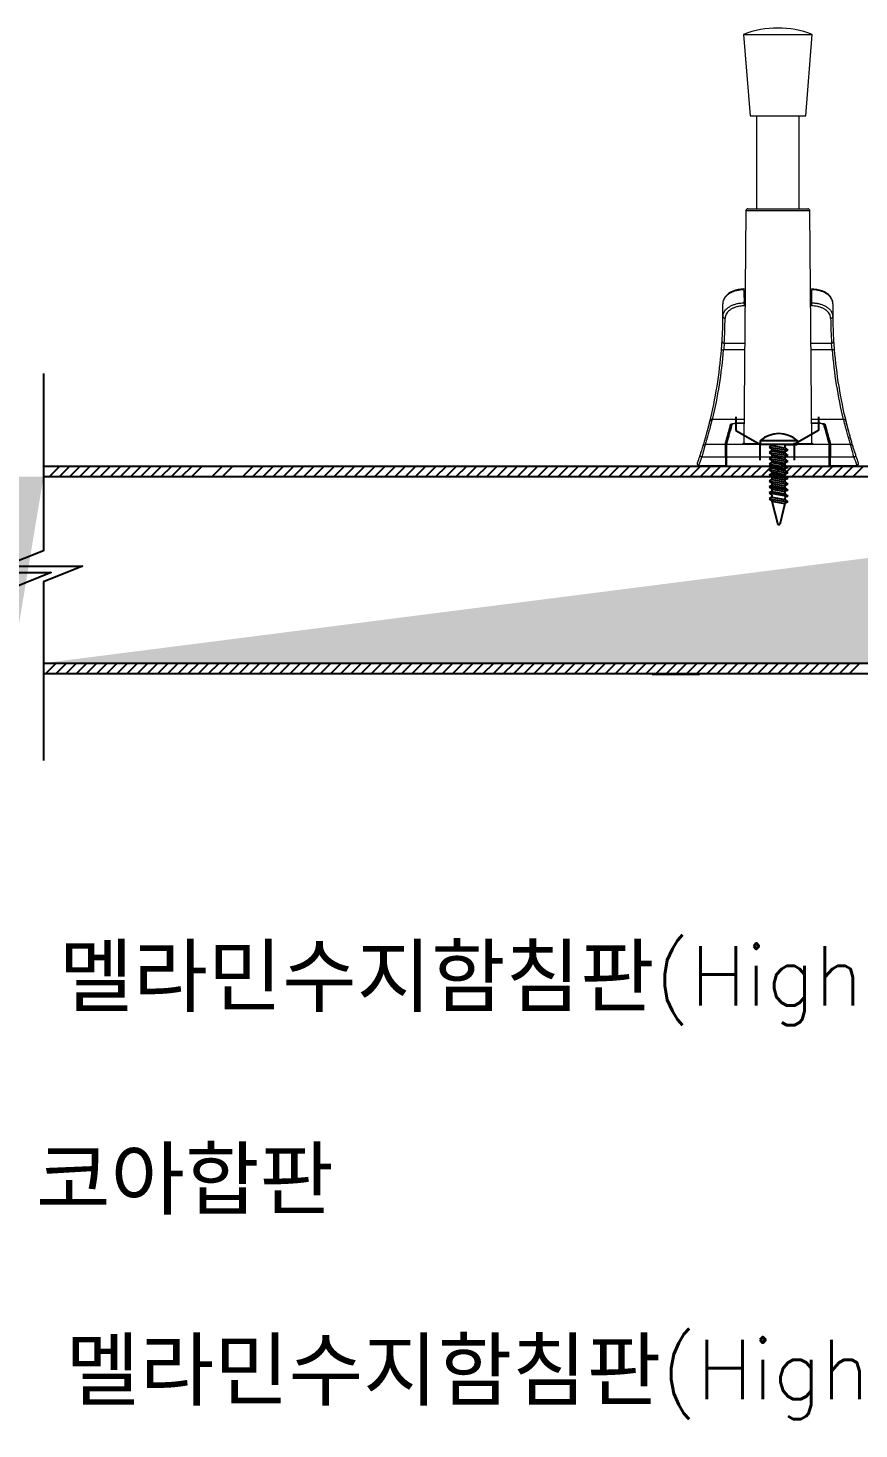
# Model space of a CAD drawing. Header units: millimetres. Extents: x 185 to 16542, y 250 to 5700.
# Drawn here: x 2098 to 2560, y 1120 to 1899 of the extents above; entities that cross this region are included whole.
import ezdxf

# ---------------------------------------------------------------- set-up
doc = ezdxf.new("R2010")
doc.units = ezdxf.units.MM
for name, color, linetype in [('COL', 2, 'Continuous'), ('D', 3, 'Continuous'), ('DIM', 7, 'Continuous'), ('HATC', 1, 'Continuous')]:
    doc.layers.add(name, color=color, linetype=linetype)
doc.styles.get("Standard").update_dxf_attribs({"font": 'txt.shx'})

# ---------------------------------------------------------------- blocks, each defined once
blk = doc.blocks.new('NASA')
at = {"color": 3, "ltscale": 0.2}
for p, q in [((352948.7, 11676), (352809.8, 11676)), ((352809.8, 11674.2), (352809.8, 11666.7)), ((352944.7, 11662.7), (352813.8, 11662.7)), ((352853.7, 11658), (352843.4, 11652.9)), ((352843.4, 11652.9), (352853.7, 11644)), ((352853.7, 11638.3), (352843.4, 11633.1)), ((352843.4, 11633.1), (352853.7, 11624.3)), ((352853.7, 11662.7), (352853.7, 11658)), ((352853.7, 11644), (352853.7, 11638.3)), ((352902, 11662.7), (352902, 11649.5)), ((352902, 11649.5), (352912.3, 11640.7)), ((352912.3, 11640.7), (352902, 11635.5)), ((352902, 11635.5), (352902, 11629.8)), ((352902, 11629.8), (352912.3, 11621)), ((352948.7, 11674.2), (352948.7, 11666.7)), ((352853.7, 11616), (352843.4, 11610.9)), ((352843.4, 11610.9), (352853.7, 11602)), ((352853.7, 11595), (352843.4, 11589.8)), ((352843.4, 11589.8), (352853.7, 11581)), ((352853.7, 11624.3), (352853.7, 11616)), ((352853.7, 11602), (352853.7, 11595)), ((352853.7, 11581), (352853.7, 11574)), ((352912.3, 11621), (352902, 11615.8)), ((352902, 11615.8), (352902, 11607.5)), ((352902, 11607.5), (352912.3, 11598.7)), ((352912.3, 11598.7), (352902, 11593.5)), ((352902, 11593.5), (352902, 11586.5)), ((352902, 11586.5), (352912.3, 11577.6)), ((352912.3, 11577.6), (352902, 11572.5)), ((352853.7, 11574), (352843.4, 11568.9)), ((352843.4, 11568.9), (352853.7, 11560)), ((352853.7, 11553.9), (352843.4, 11548.7)), ((352843.4, 11548.7), (352853.7, 11539.9)), ((352853.7, 11532), (352843.4, 11526.8)), ((352843.4, 11526.8), (352853.7, 11518)), ((352853.7, 11560), (352853.7, 11553.9)), ((352853.7, 11539.9), (352853.7, 11532)), ((352902, 11572.5), (352902, 11565.5)), ((352902, 11565.5), (352912.3, 11556.7)), ((352912.3, 11556.7), (352902, 11551.5)), ((352902, 11551.5), (352902, 11545.4)), ((352902, 11545.4), (352912.3, 11536.5)), ((352912.3, 11536.5), (352902, 11531.4)), ((352902, 11531.4), (352902, 11523.5)), ((352902, 11523.5), (352912.3, 11514.7)), ((352853.7, 11510.2), (352843.4, 11505)), ((352843.4, 11505), (352912.3, 11492.9)), ((352843.4, 11505), (352853.7, 11496.2)), ((352843.4, 11505), (352912.3, 11492.9)), ((352853.7, 11488.4), (352843.4, 11483.2)), ((352843.4, 11483.2), (352853.7, 11474.4)), ((352853.7, 11518), (352853.7, 11510.2)), ((352853.7, 11496.2), (352853.7, 11488.4)), ((352853.7, 11474.4), (352853.7, 11466.5)), ((352912.3, 11514.7), (352902, 11509.5)), ((352902, 11509.5), (352902, 11501.7)), ((352902, 11501.7), (352912.3, 11492.9)), ((352912.3, 11492.9), (352902, 11487.7)), ((352902, 11487.7), (352902, 11479.8)), ((352902, 11479.8), (352912.3, 11471)), ((352912.3, 11471), (352902, 11465.8)), ((352853.7, 11466.5), (352843.4, 11461.3)), ((352843.4, 11461.3), (352853.7, 11452.5)), ((352853.7, 11452.5), (352874.9, 11365.8)), ((352902, 11444), (352883.5, 11365.8)), ((352902, 11465.8), (352902, 11458)), ((352902, 11458), (352912.3, 11449.2)), ((352912.3, 11449.2), (352902, 11444)), ((352874.9, 11365.8), (352883.5, 11365.8))]:
    blk.add_line(p, q, dxfattribs=at)
at = {"color": 6, "ltscale": 0.2}
for p, q in [((352843.4, 11652.9), (352912.3, 11640.7)), ((352843.4, 11633.1), (352912.3, 11621)), ((352853.7, 11658), (352902, 11649.5)), ((352853.7, 11644), (352902, 11635.5)), ((352853.7, 11638.3), (352902, 11629.8)), ((352843.4, 11610.9), (352912.3, 11598.7)), ((352843.4, 11589.8), (352912.3, 11577.6)), ((352853.7, 11624.3), (352902, 11615.8)), ((352853.7, 11616), (352902, 11607.5)), ((352853.7, 11602), (352902, 11593.5)), ((352853.7, 11595), (352902, 11586.5)), ((352853.7, 11581), (352902, 11572.5)), ((352843.4, 11568.9), (352912.3, 11556.7)), ((352843.4, 11548.7), (352912.3, 11536.5)), ((352843.4, 11526.8), (352912.3, 11514.7)), ((352853.7, 11574), (352902, 11565.5)), ((352853.7, 11560), (352902, 11551.5)), ((352853.7, 11553.9), (352902, 11545.4)), ((352853.7, 11539.9), (352902, 11531.4)), ((352853.7, 11532), (352902, 11523.5)), ((352843.4, 11505), (352912.3, 11492.9)), ((352843.4, 11483.2), (352912.3, 11471)), ((352853.7, 11518), (352902, 11509.5)), ((352853.7, 11510.2), (352902, 11501.7)), ((352853.7, 11496.2), (352902, 11487.7)), ((352853.7, 11488.4), (352902, 11479.8)), ((352843.4, 11461.3), (352912.3, 11449.2)), ((352853.7, 11466.5), (352902, 11458)), ((352853.7, 11452.5), (352902, 11444))]:
    blk.add_line(p, q, dxfattribs=at)
at = {"color": 8, "ltscale": 0.2}
for p, q in [((352843.4, 11633.1), (352912.3, 11621)), ((352843.4, 11610.9), (352912.3, 11598.7)), ((352843.4, 11589.8), (352912.3, 11577.6)), ((352843.4, 11589.8), (352912.3, 11577.6)), ((352843.4, 11568.9), (352912.3, 11556.7)), ((352843.4, 11568.9), (352912.3, 11556.7)), ((352843.4, 11548.7), (352912.3, 11536.5)), ((352843.4, 11548.7), (352912.3, 11536.5)), ((352843.4, 11548.7), (352912.3, 11536.5)), ((352843.4, 11526.8), (352912.3, 11514.7)), ((352843.4, 11526.8), (352912.3, 11514.7)), ((352843.4, 11526.8), (352912.3, 11514.7)), ((352843.4, 11505), (352912.3, 11492.9)), ((352843.4, 11483.2), (352912.3, 11471)), ((352843.4, 11483.2), (352912.3, 11471)), ((352843.4, 11483.2), (352912.3, 11471)), ((352843.4, 11461.3), (352912.3, 11449.2)), ((352843.4, 11461.3), (352912.3, 11449.2)), ((352843.4, 11461.3), (352912.3, 11449.2))]:
    blk.add_line(p, q, dxfattribs=at)
at = {"color": 3, "ltscale": 0.2}
for centre, radius, start, end in [((352879.2, 11598), 104.4, 49.2984, 130.7016), ((352813.8, 11674.2), 3.97, 130.7016, 180), ((352813.8, 11666.7), 3.97, 180, 270), ((352944.7, 11666.7), 3.97, 270, 0), ((352944.7, 11674.2), 3.97, 0, 49.2984)]:
    blk.add_arc(centre, radius, start, end, dxfattribs=at)
at = {"layer": 'HATC', "color": 3}
for p, q in [((352853.7, 11662.7), (352813.8, 11662.7)), ((352902, 11662.7), (352944.7, 11662.7))]:
    blk.add_line(p, q, dxfattribs=at)

msp = doc.modelspace()

# ---------------------------------------------------------------- hatches: boundary and pattern name
at = {"layer": 'D', "true_color": 0x00a6d6}
h = msp.add_hatch(dxfattribs=at)
h.set_pattern_fill('MUDST', color=142, scale=32, style=0)
h.set_pattern_definition([(0, (-1234.0635, 4619.9126), (16, 8), [8, -8, 0, -8, 0, -8])])
edge = h.paths.add_edge_path()
edge.add_line((1542.086, 1649.353), (1542.086, 1545.673))
edge.add_line((1542.086, 1649.353), (2089.222, 1649.353))
edge.add_line((1542.086, 1545.673), (2089.222, 1545.673))
edge.add_line((2106.502, 1649.353), (2919.636, 1649.353))
edge.add_line((2106.502, 1545.673), (2919.636, 1545.673))
edge.add_line((2919.636, 1649.353), (2919.636, 1545.673))

# ---------------------------------------------------------------- linework, layer by layer
at = {"color": 0, "linetype": 'Continuous', "lineweight": 15}
for p, q in [((2495.817, 1895.076), (2499.387, 1849.855)), ((2495.817, 1895.076), (2533.897, 1895.076)), ((2530.327, 1849.855), (2533.897, 1895.076)), ((2499.387, 1849.855), (2530.327, 1849.855)), ((2502.957, 1849.855), (2502.957, 1798.209)), ((2526.757, 1798.209), (2526.757, 1849.855)), ((2497.011, 1797.029), (2495.883, 1667.748)), ((2532.703, 1797.029), (2497.011, 1797.029)), ((2498.201, 1798.209), (2514.857, 1798.209)), ((2514.857, 1798.209), (2531.513, 1798.209)), ((2533.831, 1667.754), (2532.703, 1797.029)), ((2496.207, 1745.908), (2496.207, 1744.231)), ((2496.207, 1745.908), (2496.565, 1745.908)), ((2496.55, 1744.231), (2496.207, 1744.231)), ((2533.149, 1745.908), (2533.506, 1745.908)), ((2533.506, 1744.231), (2533.163, 1744.231)), ((2533.506, 1745.908), (2533.506, 1744.231)), ((2485.019, 1723.475), (2496.369, 1723.475)), ((2533.344, 1723.475), (2544.695, 1723.475)), ((2496.337, 1719.829), (2484.695, 1719.829)), ((2545.019, 1719.829), (2533.376, 1719.829)), ((2495.999, 1681.069), (2478.239, 1681.069)), ((2496, 1681.137), (2478.243, 1681.137)), ((2488.552, 1676.693), (2488.552, 1678.408)), ((2493.308, 1679.118), (2495.982, 1679.118)), ((2495.981, 1678.981), (2493.633, 1678.981)), ((2495.981, 1678.975), (2493.633, 1678.975)), ((2551.474, 1681.137), (2533.714, 1681.137)), ((2551.475, 1681.069), (2533.715, 1681.069)), ((2533.732, 1679.118), (2536.405, 1679.118)), ((2536.08, 1678.981), (2533.733, 1678.981)), ((2536.08, 1678.975), (2533.733, 1678.975)), ((2541.162, 1678.408), (2541.162, 1676.693)), ((2474.463, 1667.372), (2485.481, 1667.372)), ((2485.829, 1660.204), (2485.829, 1666.859)), ((2486.305, 1667.344), (2543.408, 1667.344)), ((2486.305, 1667.334), (2486.305, 1660.204)), ((2543.408, 1660.204), (2543.408, 1667.334)), ((2543.884, 1666.859), (2543.884, 1660.204)), ((2544.233, 1667.372), (2555.251, 1667.372)), ((2485.472, 1660.232), (2472.562, 1660.232)), ((2485.829, 1660.168), (2485.472, 1660.168)), ((2486.305, 1660.204), (2485.829, 1660.204)), ((2485.829, 1655.408), (2485.829, 1660.204)), ((2486.305, 1660.204), (2486.305, 1655.408)), ((2543.408, 1660.204), (2486.305, 1660.204)), ((2543.408, 1655.408), (2543.408, 1660.204)), ((2543.408, 1660.204), (2543.884, 1660.204)), ((2543.884, 1660.204), (2543.884, 1655.408)), ((2544.241, 1660.168), (2543.884, 1660.168)), ((2557.152, 1660.232), (2544.241, 1660.232)), ((2485.829, 1655.408), (2471.32, 1655.408)), ((2486.305, 1655.408), (2543.408, 1655.408)), ((2558.394, 1655.408), (2543.884, 1655.408))]:
    msp.add_line(p, q, dxfattribs=at)
at = {"color": 0, "linetype": 'Continuous', "lineweight": 15, "flags": 128}
for points in [[(2496.155, 1753.617), (2495.919, 1753.624), (2494.349, 1753.533), (2492.802, 1753.304), (2491.308, 1752.937), (2489.904, 1752.44), (2488.596, 1751.813), (2487.428, 1751.071), (2486.409, 1750.22), (2485.563, 1749.266), (2484.921, 1748.245), (2484.487, 1747.163), (2484.277, 1746.068), (2484.278, 1745.81)], [(2545.455, 1745.45), (2545.46, 1745.504), (2545.364, 1746.583), (2545.066, 1747.634), (2544.567, 1748.652), (2543.881, 1749.604), (2543.004, 1750.497), (2541.959, 1751.3), (2540.765, 1752), (2539.433, 1752.59), (2538.008, 1753.049), (2536.494, 1753.38), (2534.933, 1753.572), (2533.559, 1753.618)], [(2483.509, 1719.924), (2483.531, 1719.922), (2483.599, 1719.917), (2483.708, 1719.908), (2483.856, 1719.896), (2484.036, 1719.882), (2484.241, 1719.865), (2484.463, 1719.847), (2484.695, 1719.829)], [(2546.205, 1719.924), (2546.182, 1719.922), (2546.115, 1719.917), (2546.005, 1719.908), (2545.858, 1719.896), (2545.678, 1719.882), (2545.473, 1719.865), (2545.25, 1719.847), (2545.019, 1719.829)], [(2485.858, 1667.032), (2485.839, 1666.961), (2485.829, 1666.868)], [(2472.562, 1660.232), (2472.341, 1660.305), (2472.13, 1660.376), (2471.934, 1660.441), (2471.763, 1660.498), (2471.623, 1660.545), (2471.519, 1660.58), (2471.454, 1660.601), (2471.433, 1660.608)], [(2558.281, 1660.608), (2558.259, 1660.601), (2558.195, 1660.58), (2558.091, 1660.545), (2557.95, 1660.498), (2557.779, 1660.441), (2557.584, 1660.376), (2557.372, 1660.305), (2557.152, 1660.232)]]:
    msp.add_lwpolyline(points, dxfattribs=at)
at = {"color": 0, "linetype": 'Continuous', "lineweight": 15}
for centre, radius, start, end in [((2514.857, 1846.087), 52.559, 68.760689, 111.239311), ((2498.201, 1797.019), 1.19, 90, 179.5), ((2531.513, 1797.019), 1.19, 0.5, 90), ((2233.14, 1747.658), 263.072, 359.618908, 1.207333), ((2796.573, 1747.658), 263.072, 178.792667, 180.381092), ((2233.14, 1740.008), 251.172, 359.60958, 1.236887), ((2796.573, 1740.008), 251.172, 178.763113, 180.39042), ((2233.14, 1740.008), 251.172, 356.451068, 359.60958), ((2485.377, 1738.451), 1.081, 188.208303, 276.392634), ((2233.14, 1739.097), 252.362, 356.451068, 359.60958), ((2544.337, 1738.451), 1.081, 263.607366, 351.791697), ((2796.573, 1739.097), 252.362, 180.39042, 183.548932), ((2796.573, 1740.008), 251.172, 180.39042, 183.548932), ((2484.92, 1724.564), 1.094, 185.457184, 275.188988), ((2544.794, 1724.564), 1.094, 264.811012, 354.542816), ((2233.14, 1740.008), 251.172, 346.058917, 355.413603), ((2233.14, 1740.008), 252.362, 346.509713, 355.413603), ((2796.573, 1740.008), 252.362, 184.586397, 193.490287), ((2796.573, 1740.008), 251.172, 184.586397, 193.941083), ((2478.224, 1679.894), 1.176, 89.258789, 165.915558), ((2478.252, 1679.947), 1.19, 90.272782, 166.239785), ((2489.347, 1677.872), 0.47, 89.274808, 180.119576), ((2492.52, 1671.914), 7.154, 81.047733, 119.866761), ((2537.269, 1672.901), 6.191, 55.171924, 101.063312), ((2540.367, 1677.872), 0.47, 359.880421, 90.72493), ((2551.462, 1679.947), 1.19, 13.768291, 89.453139), ((2551.49, 1679.894), 1.176, 14.084442, 90.741211), ((2474.463, 1666.182), 1.19, 89.998316, 162.989542), ((2486.305, 1666.858), 0.476, 89.957976, 179.95979), ((2486.278, 1666.869), 0.449, 158.832466, 180.098453), ((2486.305, 1666.868), 0.476, 90.000635, 159.922872), ((2543.408, 1666.868), 0.476, 0.000151, 90.001182), ((2543.409, 1666.858), 0.476, 0.04021, 90.042024), ((2543.481, 1666.868), 0.403, 358.861615, 21.073749), ((2555.251, 1666.182), 1.19, 17.010458, 90.001684), ((2233.14, 1740.008), 251.172, 340.699777, 341.571682), ((2233.14, 1740.008), 252.362, 340.429599, 341.571682), ((2796.573, 1740.008), 252.362, 198.428318, 199.570401), ((2796.573, 1740.008), 251.172, 198.428318, 199.300223), ((2471.32, 1656.598), 1.19, 250.564688, 270)]:
    msp.add_arc(centre, radius, start, end, dxfattribs=at)
for points, knots in [([(2496.155, 1753.201), (2495.485, 1753.178), (2494.147, 1753.134), (2492.196, 1752.797), (2490.359, 1752.266), (2488.683, 1751.543), (2487.224, 1750.649), (2486.013, 1749.612), (2485.096, 1748.458), (2484.45, 1747.144), (2484.251, 1746.115), (2484.254, 1745.516), (2484.254, 1745.43)], [0, 0, 0, 0, 0.1064674, 0.2129348, 0.319403, 0.4258711, 0.5323342, 0.6387972, 0.7452475, 0.851698, 0.9786645, 1, 1, 1, 1]), ([(2545.459, 1745.43), (2545.435, 1745.86), (2545.387, 1746.721), (2544.894, 1747.98), (2544.097, 1749.169), (2543.001, 1750.257), (2541.633, 1751.209), (2540.04, 1752.003), (2538.259, 1752.611), (2536.225, 1753.047), (2534.626, 1753.192), (2533.694, 1753.199), (2533.559, 1753.201)], [0, 0, 0, 0, 0.1064345, 0.2128685, 0.3193019, 0.4257353, 0.5321742, 0.6386131, 0.7450649, 0.8515167, 0.9785614, 1, 1, 1, 1]), ([(2484.307, 1738.297), (2484.343, 1738.727), (2484.416, 1739.586), (2484.945, 1740.839), (2485.775, 1742.017), (2486.903, 1743.09), (2488.298, 1744.023), (2489.913, 1744.797), (2491.711, 1745.377), (2493.816, 1745.814), (2495.346, 1745.874), (2496.207, 1745.908)], [0, 0, 0, 0, 0.1076973, 0.2153948, 0.3230918, 0.4307891, 0.5384871, 0.6461849, 0.7538841, 0.8615832, 1, 1, 1, 1]), ([(2496.207, 1744.231), (2495.432, 1744.201), (2494.055, 1744.146), (2492.16, 1743.752), (2490.542, 1743.229), (2489.088, 1742.532), (2487.833, 1741.692), (2486.819, 1740.726), (2486.071, 1739.665), (2485.595, 1738.538), (2485.53, 1737.764), (2485.497, 1737.377)], [0, 0, 0, 0, 0.1384171, 0.2461162, 0.3538156, 0.4615133, 0.5692112, 0.6769085, 0.7846056, 0.8923029, 1, 1, 1, 1]), ([(2533.506, 1745.908), (2534.175, 1745.887), (2535.513, 1745.844), (2537.465, 1745.51), (2539.301, 1744.982), (2540.977, 1744.263), (2542.435, 1743.371), (2543.647, 1742.337), (2544.559, 1741.184), (2545.249, 1739.833), (2545.35, 1738.85), (2545.407, 1738.297)], [0, 0, 0, 0, 0.1077006, 0.2154012, 0.323102, 0.4308026, 0.5385029, 0.6462032, 0.7539022, 0.8616011, 1, 1, 1, 1]), ([(2544.217, 1737.377), (2544.166, 1737.875), (2544.075, 1738.76), (2543.454, 1739.976), (2542.633, 1741.014), (2541.542, 1741.945), (2540.23, 1742.749), (2538.722, 1743.396), (2537.069, 1743.872), (2535.313, 1744.173), (2534.109, 1744.212), (2533.506, 1744.231)], [0, 0, 0, 0, 0.13839879, 0.24609756, 0.35379654, 0.46149665, 0.56919694, 0.67689768, 0.78459849, 0.89229927, 1, 1, 1, 1]), ([(2483.509, 1719.924), (2483.56, 1720.589), (2483.664, 1721.921), (2483.769, 1723.47), (2483.814, 1724.194), (2483.831, 1724.46)], [0, 0, 0, 0, 0.38685, 0.7741079, 1, 1, 1, 1]), ([(2485.019, 1723.475), (2485.002, 1723.261), (2484.956, 1722.678), (2484.851, 1721.432), (2484.747, 1720.363), (2484.695, 1719.829)], [0, 0, 0, 0, 0.22547136, 0.61264186, 1, 1, 1, 1]), ([(2545.019, 1719.829), (2544.988, 1720.142), (2544.905, 1720.987), (2544.786, 1722.322), (2544.725, 1723.091), (2544.695, 1723.475)], [0, 0, 0, 0, 0.2278429, 0.6140171, 1, 1, 1, 1]), ([(2545.882, 1724.46), (2545.913, 1723.982), (2545.973, 1723.027), (2546.091, 1721.365), (2546.174, 1720.314), (2546.205, 1719.924)], [0, 0, 0, 0, 0.3865278, 0.7724988, 1, 1, 1, 1]), ([(2473.325, 1666.53), (2473.366, 1666.662), (2473.447, 1666.925), (2473.831, 1668.196), (2474.393, 1670.106), (2475.144, 1672.741), (2476.041, 1676.022), (2476.736, 1678.794), (2477.083, 1680.18)], [0, 0, 0, 0, 0.1660833, 0.3321989, 0.498283, 0.6655109, 0.8327708, 1, 1, 1, 1]), ([(2474.019, 1668.837), (2474.026, 1668.863), (2474.042, 1668.916), (2474.17, 1669.351), (2474.367, 1670.025), (2474.635, 1670.955), (2474.964, 1672.113), (2475.344, 1673.481), (2475.766, 1675.037), (2476.215, 1676.736), (2476.604, 1678.25), (2476.835, 1679.175), (2476.914, 1679.495)], [0, 0, 0, 0, 0.1019076, 0.2033635, 0.304831, 0.4075471, 0.5102785, 0.6163995, 0.7225313, 0.8323097, 0.9420899, 1, 1, 1, 1]), ([(2478.239, 1681.069), (2477.892, 1679.688), (2477.199, 1676.925), (2476.303, 1673.647), (2475.547, 1670.998), (2474.978, 1669.064), (2474.587, 1667.773), (2474.504, 1667.505), (2474.463, 1667.372)], [0, 0, 0, 0, 0.166086, 0.3322022, 0.4982869, 0.665514, 0.8327736, 1, 1, 1, 1]), ([(2477.083, 1680.18), (2477.088, 1680.2), (2477.097, 1680.235), (2477.09, 1680.208), (2477.087, 1680.197)], [0, 0, 0, 0, 0.558697, 1, 1, 1, 1]), ([(2478.243, 1681.091), (2478.246, 1681.107), (2478.253, 1681.144), (2478.244, 1681.096), (2478.239, 1681.069)], [0, 0, 0, 0, 0.44725528, 1, 1, 1, 1]), ([(2485.481, 1667.372), (2485.503, 1667.445), (2485.548, 1667.591), (2485.744, 1668.238), (2486.055, 1669.284), (2486.472, 1670.722), (2486.939, 1672.361), (2487.424, 1674.109), (2487.959, 1676.096), (2488.354, 1677.637), (2488.552, 1678.408)], [0, 0, 0, 0, 0.1235128, 0.247068, 0.3960496, 0.5451049, 0.658765, 0.7724252, 0.8862126, 1, 1, 1, 1]), ([(2485.829, 1666.868), (2485.846, 1666.931), (2485.881, 1667.058), (2486.146, 1668.014), (2486.567, 1669.529), (2487.163, 1671.677), (2487.916, 1674.391), (2488.557, 1676.711), (2488.877, 1677.871)], [0, 0, 0, 0, 0.1661494, 0.3323267, 0.4984761, 0.6656411, 0.8328347, 1, 1, 1, 1]), ([(2489.353, 1678.342), (2489.034, 1677.189), (2488.397, 1674.883), (2487.648, 1672.182), (2487.05, 1670.03), (2486.626, 1668.503), (2486.357, 1667.536), (2486.323, 1667.408), (2486.305, 1667.344)], [0, 0, 0, 0, 0.16615, 0.3323277, 0.4984775, 0.6656422, 0.8328353, 1, 1, 1, 1]), ([(2488.552, 1678.408), (2488.626, 1678.49), (2488.774, 1678.655), (2489.665, 1678.873), (2490.932, 1679.034), (2492.229, 1679.109), (2493.036, 1679.115), (2493.308, 1679.118)], [0, 0, 0, 0, 0.2232684, 0.4465791, 0.6686384, 0.8881372, 1, 1, 1, 1]), ([(2493.633, 1678.975), (2493.392, 1678.973), (2492.671, 1678.968), (2491.507, 1678.901), (2490.363, 1678.758), (2489.558, 1678.563), (2489.421, 1678.415), (2489.353, 1678.342)], [0, 0, 0, 0, 0.110077, 0.3300764, 0.5525906, 0.7763295, 1, 1, 1, 1]), ([(2540.361, 1678.342), (2540.334, 1678.383), (2540.259, 1678.497), (2539.756, 1678.674), (2538.786, 1678.84), (2537.512, 1678.953), (2536.558, 1678.968), (2536.08, 1678.975)], [0, 0, 0, 0, 0.1257685, 0.3467308, 0.5652362, 0.7825862, 1, 1, 1, 1]), ([(2536.405, 1679.118), (2536.936, 1679.109), (2537.996, 1679.093), (2539.412, 1678.967), (2540.489, 1678.781), (2541.051, 1678.583), (2541.132, 1678.455), (2541.162, 1678.408)], [0, 0, 0, 0, 0.216852, 0.433662, 0.6516754, 0.8722007, 1, 1, 1, 1]), ([(2543.408, 1667.344), (2543.391, 1667.407), (2543.357, 1667.534), (2543.092, 1668.489), (2542.671, 1670.004), (2542.074, 1672.151), (2541.322, 1674.863), (2540.681, 1677.182), (2540.361, 1678.342)], [0, 0, 0, 0, 0.1661492, 0.3323264, 0.4984756, 0.6656409, 0.8328346, 1, 1, 1, 1]), ([(2540.836, 1677.871), (2541.155, 1676.718), (2541.792, 1674.411), (2542.542, 1671.708), (2543.14, 1669.555), (2543.564, 1668.028), (2543.832, 1667.06), (2543.867, 1666.932), (2543.884, 1666.868)], [0, 0, 0, 0, 0.1661501, 0.332328, 0.498478, 0.6656425, 0.8328355, 1, 1, 1, 1]), ([(2541.162, 1678.408), (2541.391, 1677.516), (2541.849, 1675.733), (2542.483, 1673.403), (2543.059, 1671.352), (2543.502, 1669.822), (2543.816, 1668.754), (2544.028, 1668.045), (2544.176, 1667.557), (2544.214, 1667.433), (2544.233, 1667.372)], [0, 0, 0, 0, 0.1323234, 0.2646963, 0.4136776, 0.5627315, 0.6719901, 0.7812485, 0.8906243, 1, 1, 1, 1]), ([(2555.251, 1667.372), (2555.21, 1667.504), (2555.128, 1667.769), (2554.742, 1669.044), (2554.177, 1670.961), (2553.423, 1673.605), (2552.522, 1676.897), (2551.824, 1679.679), (2551.475, 1681.069)], [0, 0, 0, 0, 0.1660778, 0.3321882, 0.4982667, 0.6654999, 0.8327654, 1, 1, 1, 1]), ([(2552.63, 1680.18), (2552.975, 1678.803), (2553.666, 1676.049), (2554.558, 1672.783), (2555.31, 1670.143), (2555.876, 1668.216), (2556.265, 1666.929), (2556.348, 1666.663), (2556.389, 1666.53)], [0, 0, 0, 0, 0.1660914, 0.3322128, 0.498303, 0.6655248, 0.8327789, 1, 1, 1, 1]), ([(2552.799, 1679.495), (2552.954, 1678.878), (2553.263, 1677.645), (2553.731, 1675.85), (2554.183, 1674.163), (2554.605, 1672.631), (2554.975, 1671.319), (2555.258, 1670.333), (2555.378, 1669.919), (2555.426, 1669.755)], [0, 0, 0, 0, 0.1506175, 0.3012363, 0.4520593, 0.6028674, 0.752449, 0.9020047, 1, 1, 1, 1]), ([(2471.433, 1660.608), (2471.602, 1661.119), (2471.985, 1662.277), (2472.521, 1663.945), (2472.967, 1665.366), (2473.264, 1666.331), (2473.305, 1666.464), (2473.325, 1666.53)], [0, 0, 0, 0, 0.1699413, 0.3854197, 0.5924522, 0.7960577, 1, 1, 1, 1]), ([(2474.463, 1667.372), (2474.442, 1667.292), (2474.402, 1667.133), (2474.104, 1665.971), (2473.656, 1664.259), (2473.117, 1662.246), (2472.732, 1660.848), (2472.562, 1660.232)], [0, 0, 0, 0, 0.2049223, 0.4091325, 0.6161601, 0.830947, 1, 1, 1, 1]), ([(2485.481, 1667.372), (2485.479, 1667.287), (2485.476, 1667.117), (2485.473, 1665.87), (2485.473, 1664.045), (2485.472, 1662.049), (2485.472, 1660.74), (2485.472, 1660.232)], [0, 0, 0, 0, 0.21573532, 0.43147249, 0.64720869, 0.86294461, 1, 1, 1, 1]), ([(2533.829, 1667.952), (2533.94, 1667.928), (2534.228, 1667.867), (2534.085, 1667.777), (2533.45, 1667.686), (2532.274, 1667.61), (2530.6, 1667.548), (2528.486, 1667.5), (2525.978, 1667.465), (2523.161, 1667.441), (2520.104, 1667.425), (2516.901, 1667.418), (2513.638, 1667.417), (2510.41, 1667.423), (2507.31, 1667.436), (2504.42, 1667.458), (2501.832, 1667.49), (2499.607, 1667.535), (2497.824, 1667.593), (2496.511, 1667.665), (2495.74, 1667.752), (2495.463, 1667.852), (2495.744, 1667.927), (2495.885, 1667.964)], [0, 0, 0, 0, 0.0301973, 0.0787655, 0.1273156, 0.1758654, 0.2243859, 0.2729061, 0.3214086, 0.3699112, 0.4184094, 0.4669078, 0.5154069, 0.563906, 0.6124056, 0.6609051, 0.7094038, 0.7579026, 0.8064011, 0.8548998, 0.9034058, 0.9519119, 1, 1, 1, 1]), ([(2544.241, 1660.232), (2544.241, 1661.035), (2544.241, 1662.64), (2544.241, 1664.78), (2544.239, 1666.395), (2544.237, 1667.242), (2544.234, 1667.336), (2544.233, 1667.372)], [0, 0, 0, 0, 0.2157374, 0.4314737, 0.6472102, 0.8629457, 1, 1, 1, 1]), ([(2557.152, 1660.232), (2556.922, 1661.066), (2556.578, 1662.315), (2556.17, 1663.842), (2555.897, 1664.873), (2555.664, 1665.767), (2555.424, 1666.695), (2555.274, 1667.28), (2555.257, 1667.349), (2555.251, 1667.372)], [0, 0, 0, 0, 0.2278168, 0.3409482, 0.4576047, 0.5679208, 0.6817443, 0.8953122, 1, 1, 1, 1]), ([(2556.389, 1666.53), (2556.395, 1666.511), (2556.412, 1666.453), (2556.598, 1665.848), (2557.013, 1664.515), (2557.596, 1662.682), (2558.053, 1661.299), (2558.281, 1660.608)], [0, 0, 0, 0, 0.1043503, 0.3174353, 0.5408112, 0.7706371, 1, 1, 1, 1]), ([(2470.924, 1655.476), (2470.827, 1655.519), (2470.633, 1655.605), (2470.383, 1655.839), (2470.179, 1656.175), (2470.105, 1656.583), (2470.152, 1656.863), (2470.196, 1656.989), (2470.197, 1656.991)], [0, 0, 0, 0, 0.1400262, 0.2793986, 0.4759776, 0.7492696, 0.9952968, 1, 1, 1, 1]), ([(2559.517, 1656.991), (2559.518, 1656.989), (2559.561, 1656.863), (2559.609, 1656.583), (2559.534, 1656.175), (2559.33, 1655.839), (2559.081, 1655.605), (2558.887, 1655.519), (2558.79, 1655.476)], [0, 0, 0, 0, 0.00470321, 0.25073044, 0.52402238, 0.72060136, 0.85997383, 1, 1, 1, 1])]:
    msp.add_open_spline(points, degree=3, knots=knots, dxfattribs=at)
for points in [[(2551.475, 1681.069), (2551.474, 1681.073)], [(2486.305, 1667.344), (2486.305, 1667.334)], [(2543.408, 1667.334), (2543.408, 1667.344)]]:
    msp.add_open_spline(points, degree=1, dxfattribs=at)
at = {"layer": 'COL', "color": 0}
for p, q in [((2106.502, 1655.113), (2925.396, 1655.113)), ((2106.502, 1649.353), (2919.636, 1649.353)), ((2106.502, 1545.673), (2919.636, 1545.673)), ((2106.502, 1539.913), (2925.396, 1539.913))]:
    msp.add_line(p, q, dxfattribs=at)
at = {"layer": 'D', "color": 0}
for p, q in [((2491.46, 1682.658), (2491.46, 1674.978)), ((2537.54, 1682.658), (2537.54, 1674.978)), ((2491.46, 1674.978), (2504.9, 1667.298)), ((2537.54, 1674.978), (2524.1, 1667.298)), ((2504.9, 1668.173), (2504.9, 1658.573)), ((2524.1, 1658.573), (2524.1, 1668.173)), ((2444.871, 1539.584), (2471.367, 1539.584))]:
    msp.add_line(p, q, dxfattribs=at)
at = {"layer": 'D', "color": 254}
for p, q in [((2109.772, 1649.353), (2115.532, 1655.113)), ((2115.429, 1649.353), (2121.189, 1655.113)), ((2121.086, 1649.353), (2126.846, 1655.113)), ((2126.743, 1649.353), (2132.503, 1655.113)), ((2132.4, 1649.353), (2138.16, 1655.113)), ((2138.057, 1649.353), (2143.817, 1655.113)), ((2143.713, 1649.353), (2149.473, 1655.113)), ((2149.37, 1649.353), (2155.13, 1655.113)), ((2155.027, 1649.353), (2160.787, 1655.113)), ((2160.684, 1649.353), (2166.444, 1655.113)), ((2166.341, 1649.353), (2172.101, 1655.113)), ((2171.998, 1649.353), (2177.758, 1655.113)), ((2177.654, 1649.353), (2183.414, 1655.113)), ((2183.311, 1649.353), (2189.071, 1655.113)), ((2188.968, 1649.353), (2194.728, 1655.113)), ((2200.282, 1649.353), (2206.042, 1655.113)), ((2205.939, 1649.353), (2211.699, 1655.113)), ((2217.252, 1649.353), (2223.012, 1655.113)), ((2222.909, 1649.353), (2228.669, 1655.113)), ((2228.566, 1649.353), (2234.326, 1655.113)), ((2234.223, 1649.353), (2239.983, 1655.113)), ((2239.88, 1649.353), (2245.64, 1655.113)), ((2245.537, 1649.353), (2251.297, 1655.113)), ((2251.194, 1649.353), (2256.954, 1655.113)), ((2256.85, 1649.353), (2262.61, 1655.113)), ((2262.507, 1649.353), (2268.267, 1655.113)), ((2268.164, 1649.353), (2273.924, 1655.113)), ((2273.821, 1649.353), (2279.581, 1655.113)), ((2279.478, 1649.353), (2285.238, 1655.113)), ((2285.135, 1649.353), (2290.895, 1655.113)), ((2290.792, 1649.353), (2296.552, 1655.113)), ((2296.448, 1649.353), (2302.208, 1655.113)), ((2302.105, 1649.353), (2307.865, 1655.113)), ((2307.762, 1649.353), (2313.522, 1655.113)), ((2313.419, 1649.353), (2319.179, 1655.113)), ((2319.076, 1649.353), (2324.836, 1655.113)), ((2324.733, 1649.353), (2330.493, 1655.113)), ((2330.39, 1649.353), (2336.15, 1655.113)), ((2336.046, 1649.353), (2341.806, 1655.113)), ((2341.703, 1649.353), (2347.463, 1655.113)), ((2347.36, 1649.353), (2353.12, 1655.113)), ((2353.017, 1649.353), (2358.777, 1655.113)), ((2358.674, 1649.353), (2364.434, 1655.113)), ((2364.331, 1649.353), (2370.091, 1655.113)), ((2369.988, 1649.353), (2375.748, 1655.113)), ((2375.644, 1649.353), (2381.404, 1655.113)), ((2381.301, 1649.353), (2387.061, 1655.113)), ((2386.958, 1649.353), (2392.718, 1655.113)), ((2392.615, 1649.353), (2398.375, 1655.113)), ((2398.272, 1649.353), (2404.032, 1655.113)), ((2403.929, 1649.353), (2409.689, 1655.113)), ((2409.586, 1649.353), (2415.346, 1655.113)), ((2415.242, 1649.353), (2421.002, 1655.113)), ((2420.899, 1649.353), (2426.659, 1655.113)), ((2426.556, 1649.353), (2432.316, 1655.113)), ((2432.213, 1649.353), (2437.973, 1655.113)), ((2437.87, 1649.353), (2443.63, 1655.113)), ((2443.527, 1649.353), (2449.287, 1655.113)), ((2449.183, 1649.353), (2454.943, 1655.113)), ((2454.84, 1649.353), (2460.6, 1655.113)), ((2460.497, 1649.353), (2466.257, 1655.113)), ((2466.154, 1649.353), (2471.914, 1655.113)), ((2471.811, 1649.353), (2477.571, 1655.113)), ((2477.468, 1649.353), (2483.228, 1655.113)), ((2483.125, 1649.353), (2488.885, 1655.113)), ((2488.781, 1649.353), (2494.541, 1655.113)), ((2494.438, 1649.353), (2500.198, 1655.113)), ((2500.095, 1649.353), (2505.855, 1655.113)), ((2505.752, 1649.353), (2511.512, 1655.113)), ((2511.409, 1649.353), (2517.169, 1655.113)), ((2517.066, 1649.353), (2522.826, 1655.113)), ((2522.723, 1649.353), (2528.483, 1655.113)), ((2528.379, 1649.353), (2534.139, 1655.113)), ((2534.036, 1649.353), (2539.796, 1655.113)), ((2539.693, 1649.353), (2545.453, 1655.113)), ((2545.35, 1649.353), (2551.11, 1655.113)), ((2551.007, 1649.353), (2556.767, 1655.113)), ((2556.664, 1649.353), (2562.424, 1655.113)), ((2107.812, 1539.913), (2113.572, 1545.673)), ((2113.469, 1539.913), (2119.229, 1545.673)), ((2119.126, 1539.913), (2124.886, 1545.673)), ((2124.783, 1539.913), (2130.543, 1545.673)), ((2130.44, 1539.913), (2136.2, 1545.673)), ((2136.097, 1539.913), (2141.857, 1545.673)), ((2141.754, 1539.913), (2147.514, 1545.673)), ((2147.41, 1539.913), (2153.17, 1545.673)), ((2153.067, 1539.913), (2158.827, 1545.673)), ((2158.724, 1539.913), (2164.484, 1545.673)), ((2164.381, 1539.913), (2170.141, 1545.673)), ((2170.038, 1539.913), (2175.798, 1545.673)), ((2175.695, 1539.913), (2181.455, 1545.673)), ((2181.352, 1539.913), (2187.112, 1545.673)), ((2187.008, 1539.913), (2192.768, 1545.673)), ((2192.665, 1539.913), (2198.425, 1545.673)), ((2198.322, 1539.913), (2204.082, 1545.673)), ((2203.979, 1539.913), (2209.739, 1545.673)), ((2209.636, 1539.913), (2215.396, 1545.673)), ((2215.293, 1539.913), (2221.053, 1545.673)), ((2220.95, 1539.913), (2226.71, 1545.673)), ((2226.606, 1539.913), (2232.366, 1545.673)), ((2232.263, 1539.913), (2238.023, 1545.673)), ((2237.92, 1539.913), (2243.68, 1545.673)), ((2243.577, 1539.913), (2249.337, 1545.673)), ((2249.234, 1539.913), (2254.994, 1545.673)), ((2254.891, 1539.913), (2260.651, 1545.673)), ((2260.548, 1539.913), (2266.308, 1545.673)), ((2266.204, 1539.913), (2271.964, 1545.673)), ((2271.861, 1539.913), (2277.621, 1545.673)), ((2277.518, 1539.913), (2283.278, 1545.673)), ((2283.175, 1539.913), (2288.935, 1545.673)), ((2288.832, 1539.913), (2294.592, 1545.673)), ((2294.489, 1539.913), (2300.249, 1545.673)), ((2300.146, 1539.913), (2305.906, 1545.673)), ((2305.802, 1539.913), (2311.562, 1545.673)), ((2311.459, 1539.913), (2317.219, 1545.673)), ((2317.116, 1539.913), (2322.876, 1545.673)), ((2322.773, 1539.913), (2328.533, 1545.673)), ((2328.43, 1539.913), (2334.19, 1545.673)), ((2334.087, 1539.913), (2339.847, 1545.673)), ((2339.743, 1539.913), (2345.503, 1545.673)), ((2345.4, 1539.913), (2351.16, 1545.673)), ((2351.057, 1539.913), (2356.817, 1545.673)), ((2356.714, 1539.913), (2362.474, 1545.673)), ((2362.371, 1539.913), (2368.131, 1545.673)), ((2368.028, 1539.913), (2373.788, 1545.673)), ((2373.685, 1539.913), (2379.445, 1545.673)), ((2379.341, 1539.913), (2385.101, 1545.673)), ((2384.998, 1539.913), (2390.758, 1545.673)), ((2390.655, 1539.913), (2396.415, 1545.673)), ((2396.312, 1539.913), (2402.072, 1545.673)), ((2401.969, 1539.913), (2407.729, 1545.673)), ((2407.626, 1539.913), (2413.386, 1545.673)), ((2413.283, 1539.913), (2419.043, 1545.673)), ((2418.939, 1539.913), (2424.699, 1545.673)), ((2424.596, 1539.913), (2430.356, 1545.673)), ((2430.253, 1539.913), (2436.013, 1545.673)), ((2435.91, 1539.913), (2441.67, 1545.673)), ((2441.567, 1539.913), (2447.327, 1545.673)), ((2447.224, 1539.913), (2452.984, 1545.673)), ((2452.881, 1539.913), (2458.641, 1545.673)), ((2458.537, 1539.913), (2464.297, 1545.673)), ((2464.194, 1539.913), (2469.954, 1545.673)), ((2469.851, 1539.913), (2475.611, 1545.673)), ((2475.508, 1539.913), (2481.268, 1545.673)), ((2481.165, 1539.913), (2486.925, 1545.673)), ((2486.822, 1539.913), (2492.582, 1545.673)), ((2492.479, 1539.913), (2498.239, 1545.673)), ((2498.135, 1539.913), (2503.895, 1545.673)), ((2503.792, 1539.913), (2509.552, 1545.673)), ((2509.449, 1539.913), (2515.209, 1545.673)), ((2515.106, 1539.913), (2520.866, 1545.673)), ((2520.763, 1539.913), (2526.523, 1545.673)), ((2526.42, 1539.913), (2532.18, 1545.673)), ((2532.077, 1539.913), (2537.837, 1545.673)), ((2537.733, 1539.913), (2543.493, 1545.673)), ((2543.39, 1539.913), (2549.15, 1545.673)), ((2549.047, 1539.913), (2554.807, 1545.673)), ((2554.704, 1539.913), (2560.464, 1545.673))]:
    msp.add_line(p, q, dxfattribs=at)
at = {"layer": 'DIM', "color": 0}
for points in [[(2089.222, 1706.564), (2089.222, 1604.726), (2067.622, 1596.086), (2110.822, 1596.086), (2089.222, 1587.446), (2089.222, 1491.582)], [(2106.502, 1706.564), (2106.502, 1608.182), (2084.902, 1599.542), (2128.102, 1599.542), (2106.502, 1590.902), (2106.502, 1491.582)]]:
    msp.add_lwpolyline(points, dxfattribs=at)

# ---------------------------------------------------------------- block references
at = {"layer": 'D', "color": 0, "xscale": 0.15, "yscale": 0.15, "zscale": 0.15}
msp.add_blockref('NASA', (-50416.488, -82.138), dxfattribs=at)

# ---------------------------------------------------------------- texts
at = {"layer": 'DIM', "char_height": 33, "attachment_point": 4, "bg_fill": 2}
for s, insert in [('0.8m/m 멜라민수지함침판(High Pressure Melamine)', (1898.893, 1366.415)), ('28m/m 코아합판', (1900.386, 1253.72)), ('0.8m/m 멜라민수지함침판(High Pressure Melamine)', (1902.516, 1147.589))]:
    msp.add_mtext(s, dxfattribs=dict(at, insert=insert))

doc.saveas('drawing.dxf')
